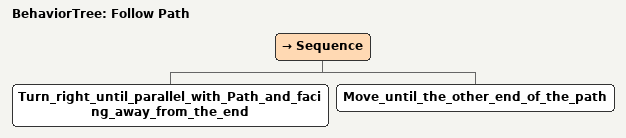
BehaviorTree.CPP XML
<?xml version="1.0" encoding="UTF-8"?>

<root BTCPP_format="4">

  <BehaviorTree ID="Follow Path">
    <Sequence>
      <Turn_right_until_parallel_with_Path_and_facing_away_from_the_end/>
      <Move_until_the_other_end_of_the_path/>
    </Sequence>
  </BehaviorTree>

</root>
